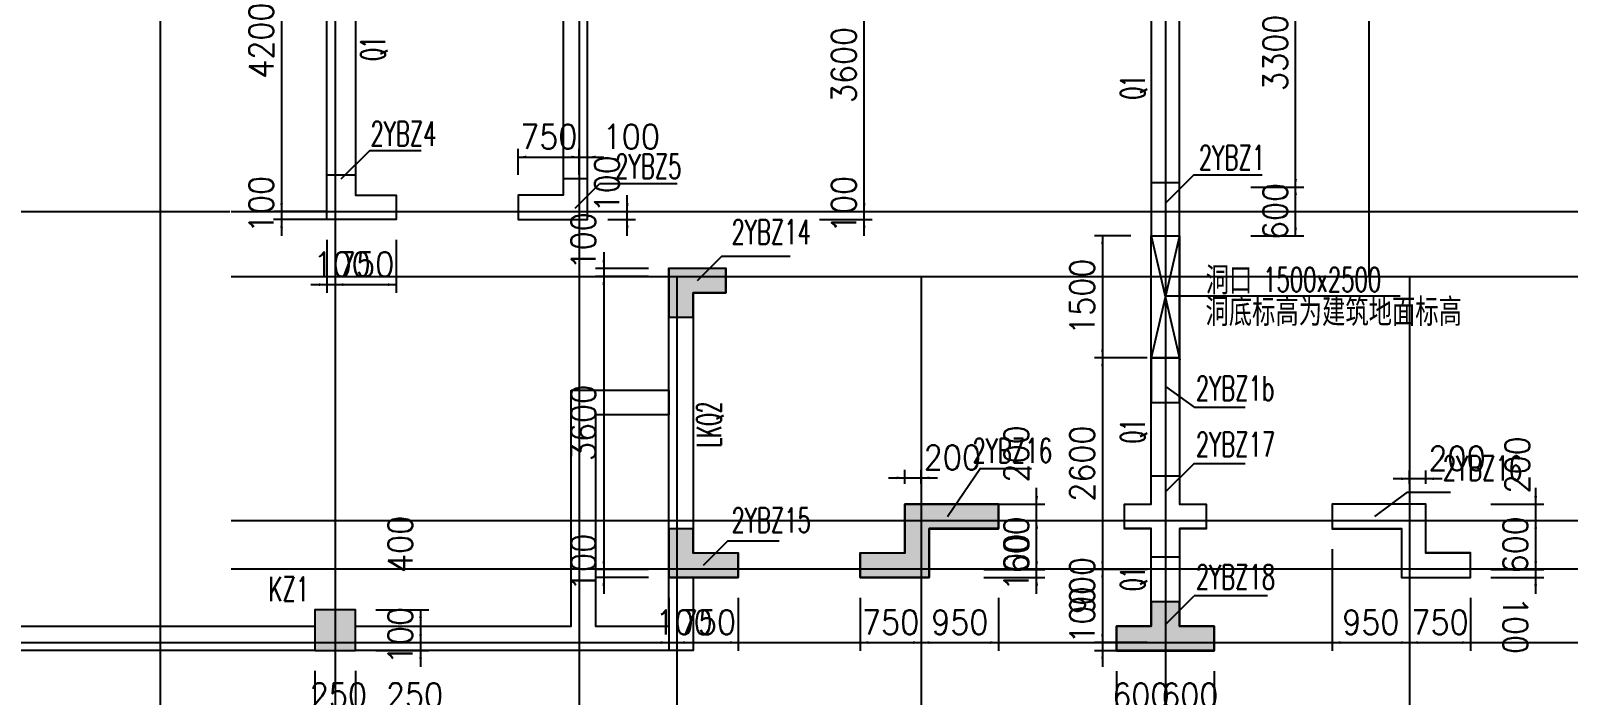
# Model space of a CAD drawing. Extents: x 387171 to 699106, y 11966 to 245688.
# Drawn here: x 537168 to 556058, y 217889 to 226058 of the extents above; entities that cross this region are included whole.
import ezdxf

# ---------------------------------------------------------------- set-up
doc = ezdxf.new("R2010")
doc.units = 0
doc.header["$LTSCALE"] = 100
doc.header["$MEASUREMENT"] = 0
for name, color, linetype in [('b边缘构件', 235, 'Continuous'), ('COLU', 7, 'Continuous'), ('DIM', 3, 'Continuous'), ('DOTE', 253, 'Continuous'), ('HATCH', 254, 'Continuous'), ('NUM', 7, 'Continuous'), ('Q-TEXT', 2, 'Continuous'), ('WALL', 3, 'Continuous'), ('wall-主楼', 2, 'Continuous'), ('wall-开洞', 5, 'Continuous'), ('Y阴影', 254, 'Continuous'), ('剪力墙开洞', 5, 'Continuous'), ('小尺寸', 4, 'Continuous'), ('边缘构件标注', 1, 'Continuous')]:
    doc.layers.add(name, color=color, linetype=linetype)
doc.styles.get("Standard").update_dxf_attribs({"font": 'standard'})
doc.dimstyles.get("Standard").update_dxf_attribs({"dimtxt": 300, "dimasz": 100, "dimexe": 100, "dimexo": 250, "dimgap": 100, "dimtad": 0, "dimtoh": 1, "dimdec": 0, "dimdsep": 46, "dimcen": 0.09, "dimclrt": 7, "dimadec": 0, "dimazin": 0, "dimtfac": 1, "dimtdec": 4, "dimtofl": 0, "dimtmove": 0, "dimatfit": 3, "dimfxl": 1, "dimtolj": 1, "dimtzin": 0, "dimarcsym": 0})

# ---------------------------------------------------------------- blocks, each defined once
blk = doc.blocks.new('*D1497')
at = {"layer": '小尺寸', "color": 0, "linetype": 'ByBlock', "lineweight": -2}
for p, q in [((550886, 222037), (550236, 222037)), ((550336, 222037), (550336, 219437)), ((550886, 219437), (550236, 219437))]:
    blk.add_line(p, q, dxfattribs=at)
for points in [[(550336, 222037), (550352, 221937), (550319, 221937)], [(550336, 219437), (550319, 219537), (550352, 219537)]]:
    blk.add_solid(points, dxfattribs=at)
at = {"layer": '小尺寸', "color": 7, "linetype": 'Continuous', "lineweight": -2, "insert": (550086, 220737), "char_height": 300, "width": 775, "attachment_point": 5, "rotation": 90}
blk.add_mtext('2600', dxfattribs=at)
blk = doc.blocks.new('*D2270')
at = {"layer": '小尺寸', "color": 0, "linetype": 'ByBlock', "lineweight": -2}
for p, q in [((550886, 219437), (550236, 219437)), ((550336, 219437), (550336, 218537)), ((550886, 218537), (550236, 218537))]:
    blk.add_line(p, q, dxfattribs=at)
for points in [[(550336, 219437), (550352, 219337), (550319, 219337)], [(550336, 218537), (550319, 218637), (550352, 218637)]]:
    blk.add_solid(points, dxfattribs=at)
at = {"layer": '小尺寸', "color": 7, "linetype": 'Continuous', "lineweight": -2, "insert": (550086, 219238), "char_height": 300, "width": 556.67, "attachment_point": 5, "rotation": 90}
blk.add_mtext('900', dxfattribs=at)
blk = doc.blocks.new('*D2024')
at = {"layer": '小尺寸', "color": 0, "linetype": 'ByBlock', "lineweight": -2}
for p, q in [((550508, 218187), (550508, 217537)), ((551108, 218187), (551108, 217537)), ((550508, 217637), (551108, 217637))]:
    blk.add_line(p, q, dxfattribs=at)
for points in [[(550508, 217637), (550608, 217654), (550608, 217620)], [(551108, 217637), (551008, 217620), (551008, 217654)]]:
    blk.add_solid(points, dxfattribs=at)
at = {"layer": '小尺寸', "color": 7, "linetype": 'Continuous', "lineweight": -2, "insert": (550808, 217887), "char_height": 300, "width": 556.67, "attachment_point": 5}
blk.add_mtext('600', dxfattribs=at)
blk = doc.blocks.new('*D2215')
at = {"layer": '小尺寸', "color": 0, "linetype": 'ByBlock', "lineweight": -2}
for p, q in [((551108, 218187), (551108, 217537)), ((551708, 218187), (551708, 217537)), ((551108, 217637), (551708, 217637))]:
    blk.add_line(p, q, dxfattribs=at)
for points in [[(551108, 217637), (551208, 217654), (551208, 217620)], [(551708, 217637), (551608, 217620), (551608, 217654)]]:
    blk.add_solid(points, dxfattribs=at)
at = {"layer": '小尺寸', "color": 7, "linetype": 'Continuous', "lineweight": -2, "insert": (551408, 217887), "char_height": 300, "width": 556.67, "attachment_point": 5}
blk.add_mtext('600', dxfattribs=at)
blk = doc.blocks.new('*D2896')
at = {"layer": '小尺寸', "color": 0, "linetype": 'ByBlock', "lineweight": -2}
for p, q in [((555658, 219137), (555658, 219637)), ((555108, 219437), (555758, 219437)), ((555108, 219337), (555758, 219337))]:
    blk.add_line(p, q, dxfattribs=at)
for points in [[(555658, 219437), (555641, 219537), (555675, 219537)], [(555658, 219337), (555675, 219237), (555641, 219237)]]:
    blk.add_solid(points, dxfattribs=at)
at = {"layer": '小尺寸', "color": 7, "linetype": 'Continuous', "lineweight": -2, "insert": (555408, 218747), "char_height": 300, "width": 476.67, "attachment_point": 5, "rotation": 270}
blk.add_mtext('100', dxfattribs=at)
blk = doc.blocks.new('*D3810')
at = {"layer": '小尺寸', "color": 0, "linetype": 'ByBlock', "lineweight": -2}
for p, q in [((555108, 220037), (555758, 220037)), ((555658, 219437), (555658, 220037)), ((555108, 219437), (555758, 219437))]:
    blk.add_line(p, q, dxfattribs=at)
for points in [[(555658, 220037), (555675, 219937), (555641, 219937)], [(555658, 219437), (555641, 219537), (555675, 219537)]]:
    blk.add_solid(points, dxfattribs=at)
at = {"layer": '小尺寸', "color": 7, "linetype": 'Continuous', "lineweight": -2, "insert": (555408, 219737), "char_height": 300, "width": 556.67, "attachment_point": 5, "rotation": 90}
blk.add_mtext('600', dxfattribs=at)
blk = doc.blocks.new('*D3414')
at = {"layer": '小尺寸', "color": 0, "linetype": 'ByBlock', "lineweight": -2}
for p, q in [((547358, 219087), (547358, 218437)), ((548108, 219087), (548108, 218437)), ((547358, 218537), (548108, 218537))]:
    blk.add_line(p, q, dxfattribs=at)
for points in [[(547358, 218537), (547458, 218554), (547458, 218520)], [(548108, 218537), (548008, 218520), (548008, 218554)]]:
    blk.add_solid(points, dxfattribs=at)
at = {"layer": '小尺寸', "color": 7, "linetype": 'Continuous', "lineweight": -2, "insert": (547733, 218787), "char_height": 300, "width": 566.67, "attachment_point": 5}
blk.add_mtext('750', dxfattribs=at)
blk = doc.blocks.new('*D3608')
at = {"layer": '小尺寸', "color": 0, "linetype": 'ByBlock', "lineweight": -2}
for p, q in [((548108, 219087), (548108, 218437)), ((549058, 219087), (549058, 218437)), ((548108, 218537), (549058, 218537))]:
    blk.add_line(p, q, dxfattribs=at)
for points in [[(548108, 218537), (548208, 218554), (548208, 218520)], [(549058, 218537), (548958, 218520), (548958, 218554)]]:
    blk.add_solid(points, dxfattribs=at)
at = {"layer": '小尺寸', "color": 7, "linetype": 'Continuous', "lineweight": -2, "insert": (548583, 218787), "char_height": 300, "width": 556.67, "attachment_point": 5}
blk.add_mtext('950', dxfattribs=at)
blk = doc.blocks.new('*D4487')
at = {"layer": '小尺寸', "color": 0, "linetype": 'ByBlock', "lineweight": -2}
for p, q in [((549527, 219137), (549527, 219637)), ((548877, 219437), (549627, 219437)), ((548877, 219337), (549627, 219337))]:
    blk.add_line(p, q, dxfattribs=at)
for points in [[(549527, 219437), (549510, 219537), (549544, 219537)], [(549527, 219337), (549544, 219237), (549510, 219237)]]:
    blk.add_solid(points, dxfattribs=at)
at = {"layer": '小尺寸', "color": 7, "linetype": 'Continuous', "lineweight": -2, "insert": (549277, 219523), "char_height": 300, "width": 476.67, "attachment_point": 5, "rotation": 90}
blk.add_mtext('100', dxfattribs=at)
blk = doc.blocks.new('*D4120')
at = {"layer": '小尺寸', "color": 0, "linetype": 'ByBlock', "lineweight": -2}
for p, q in [((548877, 220037), (549627, 220037)), ((549527, 219437), (549527, 220037)), ((548877, 219437), (549627, 219437))]:
    blk.add_line(p, q, dxfattribs=at)
for points in [[(549527, 220037), (549544, 219937), (549510, 219937)], [(549527, 219437), (549510, 219537), (549544, 219537)]]:
    blk.add_solid(points, dxfattribs=at)
at = {"layer": '小尺寸', "color": 7, "linetype": 'Continuous', "lineweight": -2, "insert": (549277, 219737), "char_height": 300, "width": 556.67, "attachment_point": 5, "rotation": 90}
blk.add_mtext('600', dxfattribs=at)
blk = doc.blocks.new('*D3230')
at = {"layer": '小尺寸', "color": 0, "linetype": 'ByBlock', "lineweight": -2}
for p, q in [((552158, 224137), (552808, 224137)), ((552708, 223537), (552708, 224137)), ((552158, 223537), (552808, 223537))]:
    blk.add_line(p, q, dxfattribs=at)
for points in [[(552708, 224137), (552725, 224037), (552691, 224037)], [(552708, 223537), (552691, 223637), (552725, 223637)]]:
    blk.add_solid(points, dxfattribs=at)
at = {"layer": '小尺寸', "color": 7, "linetype": 'Continuous', "lineweight": -2, "insert": (552458, 223837), "char_height": 300, "width": 556.67, "attachment_point": 5, "rotation": 90}
blk.add_mtext('600', dxfattribs=at)
blk = doc.blocks.new('*D3387')
at = {"layer": '小尺寸', "color": 0, "linetype": 'ByBlock', "lineweight": -2}
for p, q in [((552158, 227437), (552808, 227437)), ((552708, 224137), (552708, 227437)), ((552158, 224137), (552808, 224137))]:
    blk.add_line(p, q, dxfattribs=at)
for points in [[(552708, 227437), (552725, 227337), (552691, 227337)], [(552708, 224137), (552691, 224237), (552725, 224237)]]:
    blk.add_solid(points, dxfattribs=at)
at = {"layer": '小尺寸', "color": 7, "linetype": 'Continuous', "lineweight": -2, "insert": (552458, 225787), "char_height": 300, "width": 780, "attachment_point": 5, "rotation": 90}
blk.add_mtext('3300', dxfattribs=at)
blk = doc.blocks.new('*D3027')
at = {"layer": '小尺寸', "color": 0, "linetype": 'ByBlock', "lineweight": -2}
for p, q in [((547408, 223537), (547408, 224037)), ((546858, 223837), (547508, 223837)), ((546858, 223737), (547508, 223737))]:
    blk.add_line(p, q, dxfattribs=at)
for points in [[(547408, 223837), (547392, 223937), (547425, 223937)], [(547408, 223737), (547425, 223637), (547392, 223637)]]:
    blk.add_solid(points, dxfattribs=at)
at = {"layer": '小尺寸', "color": 7, "linetype": 'Continuous', "lineweight": -2, "insert": (547158, 223923), "char_height": 300, "width": 476.67, "attachment_point": 5, "rotation": 90}
blk.add_mtext('100', dxfattribs=at)
blk = doc.blocks.new('*D3923')
at = {"layer": '小尺寸', "color": 0, "linetype": 'ByBlock', "lineweight": -2}
for p, q in [((546858, 227437), (547508, 227437)), ((547408, 223837), (547408, 227437)), ((546858, 223837), (547508, 223837))]:
    blk.add_line(p, q, dxfattribs=at)
for points in [[(547408, 227437), (547425, 227337), (547392, 227337)], [(547408, 223837), (547392, 223937), (547425, 223937)]]:
    blk.add_solid(points, dxfattribs=at)
at = {"layer": '小尺寸', "color": 7, "linetype": 'Continuous', "lineweight": -2, "insert": (547158, 225637), "char_height": 300, "width": 775, "attachment_point": 5, "rotation": 90}
blk.add_mtext('3600', dxfattribs=at)
blk = doc.blocks.new('*D1221')
at = {"layer": '小尺寸', "color": 0, "linetype": 'ByBlock', "lineweight": -2}
for p, q in [((540800, 228037), (540150, 228037)), ((540250, 228037), (540250, 223837)), ((540800, 223837), (540150, 223837))]:
    blk.add_line(p, q, dxfattribs=at)
for points in [[(540250, 228037), (540267, 227937), (540233, 227937)], [(540250, 223837), (540233, 223937), (540267, 223937)]]:
    blk.add_solid(points, dxfattribs=at)
at = {"layer": '小尺寸', "color": 7, "linetype": 'Continuous', "lineweight": -2, "insert": (540000, 225937), "char_height": 300, "width": 790, "attachment_point": 5, "rotation": 90}
blk.add_mtext('4200', dxfattribs=at)
blk = doc.blocks.new('*D1395')
at = {"layer": '小尺寸', "color": 0, "linetype": 'ByBlock', "lineweight": -2}
for p, q in [((540250, 224037), (540250, 223537)), ((540800, 223837), (540150, 223837)), ((540800, 223737), (540150, 223737))]:
    blk.add_line(p, q, dxfattribs=at)
for points in [[(540250, 223837), (540233, 223937), (540267, 223937)], [(540250, 223737), (540267, 223637), (540233, 223637)]]:
    blk.add_solid(points, dxfattribs=at)
at = {"layer": '小尺寸', "color": 7, "linetype": 'Continuous', "lineweight": -2, "insert": (540000, 223923), "char_height": 300, "width": 476.67, "attachment_point": 5, "rotation": 90}
blk.add_mtext('100', dxfattribs=at)
blk = doc.blocks.new('*D2156')
at = {"layer": '小尺寸', "color": 0, "linetype": 'ByBlock', "lineweight": -2}
for p, q in [((540808, 223487), (540808, 222837)), ((540908, 223487), (540908, 222837)), ((540608, 222937), (541108, 222937))]:
    blk.add_line(p, q, dxfattribs=at)
for points in [[(540808, 222937), (540708, 222920), (540708, 222954)], [(540908, 222937), (541008, 222954), (541008, 222920)]]:
    blk.add_solid(points, dxfattribs=at)
at = {"layer": '小尺寸', "color": 7, "linetype": 'Continuous', "lineweight": -2, "insert": (540994, 223187), "char_height": 300, "width": 476.67, "attachment_point": 5}
blk.add_mtext('100', dxfattribs=at)
blk = doc.blocks.new('*D3002')
at = {"layer": '小尺寸', "color": 0, "linetype": 'ByBlock', "lineweight": -2}
for p, q in [((540908, 223487), (540908, 222837)), ((541658, 223487), (541658, 222837)), ((540908, 222937), (541658, 222937))]:
    blk.add_line(p, q, dxfattribs=at)
for points in [[(540908, 222937), (541008, 222954), (541008, 222920)], [(541658, 222937), (541558, 222920), (541558, 222954)]]:
    blk.add_solid(points, dxfattribs=at)
at = {"layer": '小尺寸', "color": 7, "linetype": 'Continuous', "lineweight": -2, "insert": (541283, 223187), "char_height": 300, "width": 566.67, "attachment_point": 5}
blk.add_mtext('750', dxfattribs=at)
blk = doc.blocks.new('*D2595')
at = {"layer": '小尺寸', "color": 0, "linetype": 'ByBlock', "lineweight": -2}
for p, q in [((544208, 223337), (544208, 222837)), ((544758, 223137), (544108, 223137)), ((544758, 223037), (544108, 223037))]:
    blk.add_line(p, q, dxfattribs=at)
for points in [[(544208, 223137), (544192, 223237), (544225, 223237)], [(544208, 223037), (544225, 222937), (544192, 222937)]]:
    blk.add_solid(points, dxfattribs=at)
at = {"layer": '小尺寸', "color": 7, "linetype": 'Continuous', "lineweight": -2, "insert": (543958, 223475), "char_height": 300, "width": 476.67, "attachment_point": 5, "rotation": 90}
blk.add_mtext('100', dxfattribs=at)
blk = doc.blocks.new('*D3494')
at = {"layer": '小尺寸', "color": 0, "linetype": 'ByBlock', "lineweight": -2}
for p, q in [((544208, 219637), (544208, 219137)), ((544758, 219437), (544108, 219437)), ((544758, 219337), (544108, 219337))]:
    blk.add_line(p, q, dxfattribs=at)
for points in [[(544208, 219437), (544192, 219537), (544225, 219537)], [(544208, 219337), (544225, 219237), (544192, 219237)]]:
    blk.add_solid(points, dxfattribs=at)
at = {"layer": '小尺寸', "color": 7, "linetype": 'Continuous', "lineweight": -2, "insert": (543958, 219523), "char_height": 300, "width": 476.67, "attachment_point": 5, "rotation": 90}
blk.add_mtext('100', dxfattribs=at)
blk = doc.blocks.new('*D3693')
at = {"layer": '小尺寸', "color": 0, "linetype": 'ByBlock', "lineweight": -2}
for p, q in [((545008, 219087), (545008, 218437)), ((545108, 219087), (545108, 218437)), ((544808, 218537), (545308, 218537))]:
    blk.add_line(p, q, dxfattribs=at)
for points in [[(545008, 218537), (544908, 218520), (544908, 218554)], [(545108, 218537), (545208, 218554), (545208, 218520)]]:
    blk.add_solid(points, dxfattribs=at)
at = {"layer": '小尺寸', "color": 7, "linetype": 'Continuous', "lineweight": -2, "insert": (545195, 218787), "char_height": 300, "width": 476.67, "attachment_point": 5}
blk.add_mtext('100', dxfattribs=at)
blk = doc.blocks.new('*D3307')
at = {"layer": '小尺寸', "color": 0, "linetype": 'ByBlock', "lineweight": -2}
for p, q in [((545108, 219087), (545108, 218437)), ((545858, 219087), (545858, 218437)), ((545108, 218537), (545858, 218537))]:
    blk.add_line(p, q, dxfattribs=at)
for points in [[(545108, 218537), (545208, 218554), (545208, 218520)], [(545858, 218537), (545758, 218520), (545758, 218554)]]:
    blk.add_solid(points, dxfattribs=at)
at = {"layer": '小尺寸', "color": 7, "linetype": 'Continuous', "lineweight": -2, "insert": (545483, 218787), "char_height": 300, "width": 566.67, "attachment_point": 5}
blk.add_mtext('750', dxfattribs=at)
blk = doc.blocks.new('*D840')
at = {"layer": '小尺寸', "color": 0, "linetype": 'ByBlock', "lineweight": -2}
for p, q in [((549527, 219837), (549527, 220437)), ((548877, 220237), (549627, 220237)), ((548877, 220037), (549627, 220037))]:
    blk.add_line(p, q, dxfattribs=at)
for points in [[(549527, 220237), (549510, 220337), (549544, 220337)], [(549527, 220037), (549544, 219937), (549510, 219937)]]:
    blk.add_solid(points, dxfattribs=at)
at = {"layer": '小尺寸', "color": 7, "linetype": 'Continuous', "lineweight": -2, "insert": (549277, 220855), "char_height": 300, "width": 566.67, "attachment_point": 5, "rotation": 90}
blk.add_mtext('200', dxfattribs=at)
blk = doc.blocks.new('*D3429')
at = {"layer": '小尺寸', "color": 0, "linetype": 'ByBlock', "lineweight": -2}
for p, q in [((547908, 220487), (547908, 220662)), ((548108, 220487), (548108, 220662)), ((547708, 220562), (548308, 220562))]:
    blk.add_line(p, q, dxfattribs=at)
for points in [[(547908, 220562), (547808, 220545), (547808, 220578)], [(548108, 220562), (548208, 220578), (548208, 220545)]]:
    blk.add_solid(points, dxfattribs=at)
at = {"layer": '小尺寸', "color": 7, "linetype": 'Continuous', "lineweight": -2, "insert": (548491, 220812), "char_height": 300, "width": 566.67, "attachment_point": 5, "rotation": 360}
blk.add_mtext('200', dxfattribs=at)
blk = doc.blocks.new('*D3059')
at = {"layer": '小尺寸', "color": 0, "linetype": 'ByBlock', "lineweight": -2}
for p, q in [((554108, 220487), (554108, 220651)), ((554308, 220487), (554308, 220651)), ((554508, 220551), (553908, 220551))]:
    blk.add_line(p, q, dxfattribs=at)
for points in [[(554108, 220551), (554008, 220534), (554008, 220567)], [(554308, 220551), (554408, 220567), (554408, 220534)]]:
    blk.add_solid(points, dxfattribs=at)
at = {"layer": '小尺寸', "color": 7, "linetype": 'Continuous', "lineweight": -2, "insert": (554691, 220801), "char_height": 300, "width": 566.67, "attachment_point": 5, "rotation": 360}
blk.add_mtext('200', dxfattribs=at)
blk = doc.blocks.new('*D1234')
at = {"layer": '小尺寸', "color": 0, "linetype": 'ByBlock', "lineweight": -2}
for p, q in [((544758, 223037), (544108, 223037)), ((544208, 223037), (544208, 219437)), ((544758, 219437), (544108, 219437))]:
    blk.add_line(p, q, dxfattribs=at)
for points in [[(544208, 223037), (544225, 222937), (544192, 222937)], [(544208, 219437), (544192, 219537), (544225, 219537)]]:
    blk.add_solid(points, dxfattribs=at)
at = {"layer": '小尺寸', "color": 7, "linetype": 'Continuous', "lineweight": -2, "insert": (543958, 221237), "char_height": 300, "width": 775, "attachment_point": 5, "rotation": 90}
blk.add_mtext('3600', dxfattribs=at)
blk = doc.blocks.new('*D4113')
at = {"layer": '小尺寸', "color": 0, "linetype": 'ByBlock', "lineweight": -2}
for p, q in [((543158, 224288), (543158, 224606)), ((543908, 224288), (543908, 224606)), ((543158, 224506), (543908, 224506))]:
    blk.add_line(p, q, dxfattribs=at)
for points in [[(543158, 224506), (543258, 224523), (543258, 224490)], [(543908, 224506), (543808, 224490), (543808, 224523)]]:
    blk.add_solid(points, dxfattribs=at)
at = {"layer": '小尺寸', "color": 7, "linetype": 'Continuous', "lineweight": -2, "insert": (543533, 224756), "char_height": 300, "width": 566.67, "attachment_point": 5, "rotation": 360}
blk.add_mtext('750', dxfattribs=at)
blk = doc.blocks.new('*D3866')
at = {"layer": '小尺寸', "color": 0, "linetype": 'ByBlock', "lineweight": -2}
for p, q in [((543908, 224288), (543908, 224606)), ((544008, 224288), (544008, 224606)), ((543708, 224506), (544208, 224506))]:
    blk.add_line(p, q, dxfattribs=at)
for points in [[(543908, 224506), (543808, 224490), (543808, 224523)], [(544008, 224506), (544108, 224523), (544108, 224490)]]:
    blk.add_solid(points, dxfattribs=at)
at = {"layer": '小尺寸', "color": 7, "linetype": 'Continuous', "lineweight": -2, "insert": (544547, 224756), "char_height": 300, "width": 476.67, "attachment_point": 5, "rotation": 360}
blk.add_mtext('100', dxfattribs=at)
blk = doc.blocks.new('*D32')
at = {"layer": '小尺寸', "color": 0, "linetype": 'ByBlock', "lineweight": -2}
for p, q in [((544497, 223537), (544497, 224037)), ((544258, 223837), (544597, 223837)), ((544258, 223737), (544597, 223737))]:
    blk.add_line(p, q, dxfattribs=at)
for points in [[(544497, 223837), (544481, 223937), (544514, 223937)], [(544497, 223737), (544514, 223637), (544481, 223637)]]:
    blk.add_solid(points, dxfattribs=at)
at = {"layer": '小尺寸', "color": 7, "linetype": 'Continuous', "lineweight": -2, "insert": (544247, 224175), "char_height": 300, "width": 476.67, "attachment_point": 5, "rotation": 90}
blk.add_mtext('100', dxfattribs=at)
blk = doc.blocks.new('*D1688')
at = {"layer": '小尺寸', "color": 0, "linetype": 'ByBlock', "lineweight": -2}
for p, q in [((550336, 218737), (550336, 218237)), ((550886, 218537), (550236, 218537)), ((550886, 218437), (550236, 218437))]:
    blk.add_line(p, q, dxfattribs=at)
for points in [[(550336, 218537), (550319, 218637), (550352, 218637)], [(550336, 218437), (550352, 218337), (550319, 218337)]]:
    blk.add_solid(points, dxfattribs=at)
at = {"layer": '小尺寸', "color": 7, "linetype": 'Continuous', "lineweight": -2, "insert": (550086, 218875), "char_height": 300, "width": 476.67, "attachment_point": 5, "rotation": 90}
blk.add_mtext('100', dxfattribs=at)
blk = doc.blocks.new('*D4348')
at = {"layer": '小尺寸', "color": 0, "linetype": 'ByBlock', "lineweight": -2}
for p, q in [((555658, 219837), (555658, 220437)), ((555108, 220237), (555758, 220237)), ((555108, 220037), (555758, 220037))]:
    blk.add_line(p, q, dxfattribs=at)
for points in [[(555658, 220237), (555641, 220337), (555675, 220337)], [(555658, 220037), (555675, 219937), (555641, 219937)]]:
    blk.add_solid(points, dxfattribs=at)
at = {"layer": '小尺寸', "color": 7, "linetype": 'Continuous', "lineweight": -2, "insert": (555433, 220720), "char_height": 300, "width": 566.67, "attachment_point": 5, "rotation": 90}
blk.add_mtext('200', dxfattribs=at)
blk = doc.blocks.new('*D2864')
at = {"layer": '小尺寸', "color": 0, "linetype": 'ByBlock', "lineweight": -2}
for p, q in [((553158, 219687), (553158, 218437)), ((554108, 219687), (554108, 218437)), ((553158, 218537), (554108, 218537))]:
    blk.add_line(p, q, dxfattribs=at)
for points in [[(553158, 218537), (553258, 218553), (553258, 218520)], [(554108, 218537), (554008, 218520), (554008, 218553)]]:
    blk.add_solid(points, dxfattribs=at)
at = {"layer": '小尺寸', "color": 7, "linetype": 'Continuous', "lineweight": -2, "insert": (553633, 218787), "char_height": 300, "width": 556.67, "attachment_point": 5, "rotation": 360}
blk.add_mtext('950', dxfattribs=at)
blk = doc.blocks.new('*D2470')
at = {"layer": '小尺寸', "color": 0, "linetype": 'ByBlock', "lineweight": -2}
for p, q in [((554108, 219687), (554108, 218437)), ((554858, 219087), (554858, 218437)), ((554108, 218537), (554858, 218537))]:
    blk.add_line(p, q, dxfattribs=at)
for points in [[(554108, 218537), (554208, 218553), (554208, 218520)], [(554858, 218537), (554758, 218520), (554758, 218553)]]:
    blk.add_solid(points, dxfattribs=at)
at = {"layer": '小尺寸', "color": 7, "linetype": 'Continuous', "lineweight": -2, "insert": (554483, 218787), "char_height": 300, "width": 566.67, "attachment_point": 5, "rotation": 360}
blk.add_mtext('750', dxfattribs=at)
blk = doc.blocks.new('*D787')
at = {"layer": 'DIM', "color": 0, "linetype": 'ByBlock', "lineweight": -2}
for p, q in [((541408, 218938), (542058, 218938)), ((541958, 218938), (541958, 218538)), ((541408, 218538), (542058, 218538))]:
    blk.add_line(p, q, dxfattribs=at)
for points in [[(541958, 218938), (541975, 218838), (541941, 218838)], [(541958, 218538), (541941, 218638), (541975, 218638)]]:
    blk.add_solid(points, dxfattribs=at)
at = {"layer": 'DIM', "color": 7, "linetype": 'Continuous', "lineweight": -2, "insert": (541708, 219744), "char_height": 300, "width": 576.67, "attachment_point": 5, "rotation": 90}
blk.add_mtext('400', dxfattribs=at)
blk = doc.blocks.new('*D986')
at = {"layer": 'DIM', "color": 0, "linetype": 'ByBlock', "lineweight": -2}
for p, q in [((541958, 218738), (541958, 218238)), ((541408, 218538), (542058, 218538)), ((541408, 218438), (542058, 218438))]:
    blk.add_line(p, q, dxfattribs=at)
for points in [[(541958, 218538), (541941, 218638), (541975, 218638)], [(541958, 218438), (541975, 218338), (541941, 218338)]]:
    blk.add_solid(points, dxfattribs=at)
at = {"layer": 'DIM', "color": 7, "linetype": 'Continuous', "lineweight": -2, "insert": (541708, 218624), "char_height": 300, "width": 476.67, "attachment_point": 5, "rotation": 90}
blk.add_mtext('100', dxfattribs=at)
blk = doc.blocks.new('*D1907')
at = {"layer": 'DIM', "color": 0, "linetype": 'ByBlock', "lineweight": -2}
for p, q in [((540658, 218188), (540658, 217538)), ((540908, 218188), (540908, 217538)), ((540458, 217638), (541108, 217638))]:
    blk.add_line(p, q, dxfattribs=at)
for points in [[(540658, 217638), (540558, 217621), (540558, 217655)], [(540908, 217638), (541008, 217655), (541008, 217621)]]:
    blk.add_solid(points, dxfattribs=at)
at = {"layer": 'DIM', "color": 7, "linetype": 'Continuous', "lineweight": -2, "insert": (540948, 217888), "char_height": 300, "width": 566.67, "attachment_point": 5}
blk.add_mtext('250', dxfattribs=at)
blk = doc.blocks.new('*D1522')
at = {"layer": 'DIM', "color": 0, "linetype": 'ByBlock', "lineweight": -2}
for p, q in [((540908, 218188), (540908, 217538)), ((541158, 218188), (541158, 217538)), ((540908, 217638), (541158, 217638))]:
    blk.add_line(p, q, dxfattribs=at)
for points in [[(540908, 217638), (541008, 217655), (541008, 217621)], [(541158, 217638), (541058, 217621), (541058, 217655)]]:
    blk.add_solid(points, dxfattribs=at)
at = {"layer": 'DIM', "color": 7, "linetype": 'Continuous', "lineweight": -2, "insert": (541884, 217888), "char_height": 300, "width": 566.67, "attachment_point": 5}
blk.add_mtext('250', dxfattribs=at)
blk = doc.blocks.new('*D992')
at = {"layer": '小尺寸', "color": 0, "linetype": 'ByBlock', "lineweight": -2}
for p, q in [((550683, 223538), (550236, 223538)), ((550336, 223538), (550336, 222038)), ((550683, 222038), (550236, 222038))]:
    blk.add_line(p, q, dxfattribs=at)
for points in [[(550336, 223538), (550352, 223438), (550319, 223438)], [(550336, 222038), (550319, 222138), (550352, 222138)]]:
    blk.add_solid(points, dxfattribs=at)
at = {"layer": '小尺寸', "color": 7, "linetype": 'Continuous', "lineweight": -2, "insert": (550086, 222788), "char_height": 300, "width": 690, "attachment_point": 5, "rotation": 90}
blk.add_mtext('1500', dxfattribs=at)

msp = doc.modelspace()

# ---------------------------------------------------------------- hatches: boundary and pattern name
at = {"layer": 'HATCH'}
msp.add_hatch(color=256, dxfattribs=at).paths.add_polyline_path([(540658.1, 218437.9), (541158.1, 218437.9), (541158.1, 218937.9), (540658.1, 218937.9)], flags=0)
at = {"layer": 'Y阴影'}
h = msp.add_hatch(dxfattribs=at)
h.set_pattern_fill('ANSI31', color=256, scale=25, style=0)
h.set_pattern_definition([])
h.paths.add_polyline_path([(540808.1, 223736.9), (540808.1, 224286.9), (541158.1, 224286.9), (541158.1, 224037.9), (541658.1, 224037.9), (541658.1, 223736.9)], flags=0)
h = msp.add_hatch(dxfattribs=at)
h.set_pattern_fill('ANSI31', color=256, scale=25, style=0)
h.set_pattern_definition([])
h.paths.add_polyline_path([(543708.1, 224236.9), (543708.1, 224037.9), (543158.1, 224037.9), (543158.1, 223736.9), (544008.1, 223736.9), (544008.1, 224236.9)], flags=0)
h = msp.add_hatch(dxfattribs=at)
h.set_pattern_fill('ANSI31', color=256, scale=25, style=0)
h.set_pattern_definition([])
h.paths.add_polyline_path([(550933.1, 224187.2), (550933.1, 223536.9), (551283.1, 223536.9), (551283.1, 224187.2)], flags=0)
for points in [[(545008.3, 223136.9), (545008.3, 222536.9), (545308.3, 222536.9), (545308.3, 222836.9), (545708.3, 222836.9), (545708.3, 223136.9)], [(547358.3, 219636.9), (547358.3, 219336.9), (548208.3, 219336.9), (548208.3, 219936.9), (549058.3, 219936.9), (549058.3, 220236.9), (547908.3, 220236.9), (547908.3, 219636.9)], [(545008.3, 219936.9), (545008.3, 219336.9), (545858.3, 219336.9), (545858.3, 219636.9), (545308.3, 219636.9), (545308.3, 219936.9)], [(551282.9, 218737.9), (551283.1, 219036.9), (550933.1, 219036.9), (550932.9, 218737.9), (550507.9, 218737.9), (550508.1, 218436.9), (551708.1, 218436.9), (551707.9, 218737.9)]]:
    msp.add_hatch(color=256, dxfattribs=at).paths.add_polyline_path(points, flags=0)
h = msp.add_hatch(dxfattribs=at)
h.set_pattern_fill('ANSI31', color=256, scale=25, style=0)
h.set_pattern_definition([])
h.paths.add_polyline_path([(550933.1, 222036.9), (550933.1, 221486.6), (551283.1, 221486.6), (551283.1, 222036.9)], flags=0)
h = msp.add_hatch(dxfattribs=at)
h.set_pattern_fill('ANSI31', color=256, scale=25, style=0)
h.set_pattern_definition([])
h.paths.add_polyline_path([(550933.1, 219586.9), (550933.1, 219936.9), (550608.1, 219936.9), (550608.1, 220236.9), (550933.1, 220236.9), (550933.1, 220586.9), (551283.1, 220586.9), (551283.1, 220236.9), (551608.1, 220236.9), (551608.1, 219936.9), (551283.1, 219936.9), (551283.1, 219586.9)], flags=0)
h = msp.add_hatch(dxfattribs=at)
h.set_pattern_fill('ANSI31', color=256, scale=25, style=0)
h.set_pattern_definition([])
h.paths.add_polyline_path([(553158.1, 220236.9), (553158.1, 219936.9), (554008.1, 219936.9), (554008.1, 219336.9), (554858.1, 219336.9), (554858.1, 219636.9), (554308.1, 219636.9), (554308.1, 220236.9)], flags=0)

# ---------------------------------------------------------------- linework, layer by layer
at = {"layer": 'b边缘构件'}
for points in [[(540808.1, 223736.9), (540808.1, 224286.9), (541158.1, 224286.9), (541158.1, 224037.9), (541658.1, 224037.9), (541658.1, 223736.9), (540808.1, 223736.9)], [(550933.1, 224187.2), (550933.1, 223536.9), (551283.1, 223536.9), (551283.1, 224187.2), (550933.1, 224187.2)], [(545008.3, 223136.9), (545008.3, 222536.9), (545308.3, 222536.9), (545308.3, 222836.9), (545708.3, 222836.9), (545708.3, 223136.9), (545008.3, 223136.9)], [(550933.1, 222036.9), (550933.1, 221486.6), (551283.1, 221486.6), (551283.1, 222036.9), (550933.1, 222036.9)], [(550933.1, 219586.9), (550933.1, 219936.9), (550608.1, 219936.9), (550608.1, 220236.9), (550933.1, 220236.9), (550933.1, 220586.9), (551283.1, 220586.9), (551283.1, 220236.9), (551608.1, 220236.9), (551608.1, 219936.9), (551283.1, 219936.9), (551283.1, 219586.9), (550933.1, 219586.9)], [(547358.3, 219636.9), (547358.3, 219336.9), (548208.3, 219336.9), (548208.3, 219936.9), (549058.3, 219936.9), (549058.3, 220236.9), (547908.3, 220236.9), (547908.3, 219636.9), (547358.3, 219636.9)], [(553158.1, 220236.9), (553158.1, 219936.9), (554008.1, 219936.9), (554008.1, 219336.9), (554858.1, 219336.9), (554858.1, 219636.9), (554308.1, 219636.9), (554308.1, 220236.9), (553158.1, 220236.9)], [(545008.3, 219936.9), (545008.3, 219336.9), (545858.3, 219336.9), (545858.3, 219636.9), (545308.3, 219636.9), (545308.3, 219936.9), (545008.3, 219936.9)], [(551282.9, 218737.9), (551283.1, 219036.9), (550933.1, 219036.9), (550932.9, 218737.9), (550507.9, 218737.9), (550508.1, 218436.9), (551708.1, 218436.9), (551707.9, 218737.9), (551282.9, 218737.9)]]:
    msp.add_lwpolyline(points, dxfattribs=at)
msp.add_lwpolyline([(543708.1, 224236.9), (543708.1, 224037.9), (543158.1, 224037.9), (543158.1, 223736.9), (544008.1, 223736.9), (544008.1, 224236.9)], close=True, dxfattribs=at)
at = {"layer": 'COLU'}
msp.add_lwpolyline([(540658.1, 218437.9), (541158.1, 218437.9), (541158.1, 218937.9), (540658.1, 218937.9)], close=True, dxfattribs=at)
at = {"layer": 'DOTE'}
for p, q in [((538758.1, 238913.1), (538758.1, 94087.9)), ((540908.1, 234260.7), (540908.1, 210429.3)), ((553608.1, 234260.7), (553608.1, 223037.9)), ((543908.1, 227437.9), (543908.1, 210429.3)), ((551108.1, 227437.9), (551108.1, 210429.3)), ((535708.1, 223837.9), (539616.4, 223837.9)), ((539629.1, 223837.9), (599108.1, 223837.9)), ((539629.1, 223037.9), (585908.1, 223037.9)), ((545108.1, 223037.9), (545108.1, 210429.3)), ((548108.1, 223037.9), (548108.1, 210429.3)), ((554108.1, 223037.9), (554108.1, 210429.3)), ((539629.1, 220037.9), (582908.1, 220037.9)), ((587069.7, 219437.9), (539629.1, 219437.9)), ((530358.1, 218537.9), (599408.1, 218537.9))]:
    msp.add_line(p, q, dxfattribs=at)
at = {"layer": 'WALL'}
msp.add_lwpolyline([(543808.1, 221637.9), (545008.1, 221637.9), (545008.1, 221337.9), (544118.1, 221337.9, 0.4142136), (544108.1, 221327.9), (544108.1, 218737.9), (545008.1, 218737.9), (545008.1, 219337.9), (545308.1, 219337.9), (545308.1, 218437.9), (541158.1, 218437.9), (541158.1, 218737.9), (543808.1, 218737.9), (543808.1, 221637.9)], format="xyb", dxfattribs=at)
msp.add_lwpolyline([(535958.1, 218737.9), (540658.1, 218737.9), (540658.1, 218437.9), (535958.1, 218437.9)], close=True, dxfattribs=at)
at = {"layer": 'wall-主楼'}
for points in [[(541158.1, 224037.9), (541658.1, 224037.9), (541658.1, 223737.9), (540808.1, 223737.9), (540808.1, 228037.9), (541158.1, 228037.9)], [(544008.1, 223737.9), (544008.1, 227237.9), (546608.1, 227237.9), (546608.1, 227537.9), (543708.1, 227537.9), (543708.1, 224037.9), (543158.1, 224037.9), (543158.1, 223737.9)], [(551908.1, 226937.9), (551908.1, 227537.9), (550308.1, 227537.9), (550308.1, 227237.9), (550933.1, 227237.9), (550933.1, 223537.9), (551283.1, 223537.9), (551283.1, 226937.9)], [(545308.1, 222837.9), (545308.1, 219637.9), (545858.1, 219637.9), (545858.1, 219337.9), (545008.1, 219337.9), (545008.1, 223137.9), (545708.1, 223137.9), (545708.1, 222837.9)], [(551283.1, 219937.9), (551283.1, 218737.9), (551707.8, 218737.9), (551707.8, 218437.9), (550507.8, 218437.9), (550507.8, 218737.9), (550933.1, 218737.9), (550933.1, 219937.9), (550608.1, 219937.9), (550608.1, 220237.9), (550933.1, 220237.9), (550933.1, 222037.9), (551283.1, 222037.9), (551283.1, 220237.9), (551608.1, 220237.9), (551608.1, 219937.9)], [(549058.1, 219937.9), (548208.1, 219937.9), (548208.1, 219337.9), (547358.1, 219337.9), (547358.1, 219637.9), (547908.1, 219637.9), (547908.1, 220237.9), (549058.1, 220237.9)], [(553158.1, 219937.9), (554008.1, 219937.9), (554008.1, 219337.9), (554858.1, 219337.9), (554858.1, 219637.9), (554308.1, 219637.9), (554308.1, 220237.9), (553158.1, 220237.9)]]:
    msp.add_lwpolyline(points, close=True, dxfattribs=at)
at = {"layer": 'wall-开洞'}
for p, q in [((550933.1, 222036.9), (550933.1, 223536.9)), ((551283.1, 223536.9), (550933.1, 222037.9)), ((550933.1, 223536.9), (551285.1, 222014.2)), ((551283.1, 222036.9), (551283.1, 223536.9))]:
    msp.add_line(p, q, dxfattribs=at)
msp.add_lwpolyline([(550933.1, 223537.9), (551283.1, 223537.9), (551283.1, 222037.9), (550933.1, 222037.9)], close=True, dxfattribs=at)
at = {"layer": '剪力墙开洞'}
msp.add_line((553994.1, 222793.7), (551109.5, 222793.7), dxfattribs=at)
at = {"layer": '边缘构件标注', "color": 200}
for p, q in [((543858.1, 223877.4), (544158.1, 224177.4)), ((545109.3, 224177.4), (544158.1, 224177.4)), ((551110.1, 218759.5), (551460.1, 219109.5)), ((552362.4, 219109.5), (551460.1, 219109.5))]:
    msp.add_line(p, q, dxfattribs=at)
for points in [[(540983.1, 224236.9), (541333.1, 224586.9), (541963.1, 224586.9)], [(551108.1, 223936.9), (551458.1, 224286.9), (552298.1, 224286.9)], [(545358.3, 222986.9), (545658.3, 223286.9), (546498.3, 223286.9)], [(551108.1, 221685.2), (551460.1, 221429), (552090.1, 221429)], [(548433.3, 220086.9), (548833.3, 220677.7), (549463.3, 220677.7)], [(551110.1, 220389.2), (551460.1, 220739.2), (552090.1, 220739.2)], [(553683.1, 220086.9), (554083.1, 220386.9), (554613.1, 220386.9)], [(545433.3, 219486.9), (545733.3, 219786.9), (546363.3, 219786.9)]]:
    msp.add_lwpolyline(points, dxfattribs=at)

# ---------------------------------------------------------------- texts
at = {"layer": 'NUM', "color": 200, "width": 0.7}
msp.add_text('KZ1', height=300, dxfattribs=at).set_placement((540090.2, 219044))
at = {"layer": 'Q-TEXT', "color": 3, "width": 0.6}
for s, p in [('Q1', (541522.4, 225688.4)), ('Q1', (550857.4, 225212.7)), ('LKQ2', (545651.8, 220935.4)), ('Q1', (550857.4, 220985.9)), ('Q1', (550857.4, 219171))]:
    msp.add_text(s, height=300, rotation=90, dxfattribs=at).set_placement(p)
at = {"layer": '剪力墙开洞', "width": 0.7}
for s, p in [('洞口 1500x2500', (551604.2, 222849.3)), ('洞底标高为建筑地面标高', (551601.1, 222460.7))]:
    msp.add_text(s, height=300, dxfattribs=at).set_placement(p)
at = {"layer": '边缘构件标注', "color": 200, "width": 0.7}
for s, p in [('2YBZ4', (541341.5, 224643.3)), ('2YBZ1', (551521.2, 224349.3)), ('2YBZ5', (544350.3, 224241)), ('2YBZ14', (545778, 223434.4)), ('2YBZ1b', (551482.6, 221512.5)), ('2YBZ16', (548739.9, 220746.8)), ('2YBZ17', (551482.6, 220822.6)), ('2YBZ16', (554516.4, 220531.2)), ('2YBZ15', (545778, 219891.4)), ('2YBZ18', (551482.6, 219192.9))]:
    msp.add_text(s, height=300, rotation=360, dxfattribs=at).set_placement(p)

# ---------------------------------------------------------------- dimensions: what is measured, and where the dimension line sits
at = {"layer": 'DIM', "color": 200}
for p1, p2, distance, picture, middle in [((541158.1, 218937.9), (541158.1, 218537.9), 800, '*D787', (541708.1, 219156)), ((541158.1, 218537.9), (541158.1, 218437.9), 800, '*D986', (541708.1, 218236)), ((540658.1, 218437.9), (540908.1, 218437.9), -800, '*D1907', (540440, 217887.9)), ((540908.1, 218437.9), (541158.1, 218437.9), -800, '*D1522', (541376.1, 217887.9))]:
    dim = msp.add_aligned_dim(p1=p1, p2=p2, distance=distance, dimstyle='Standard', dxfattribs=at)
    dim.commit()
    dim.dimension.update_dxf_attribs({"geometry": picture, "text_midpoint": middle})
at = {"layer": '小尺寸'}
for p1, p2, distance, picture, middle in [((541049.9, 228036.9), (541049.9, 223836.6), -800, '*D1221', (539999.9, 225936.8)), ((546608.3, 223836.6), (546608.3, 227436.6), -800, '*D3923', (547158.3, 225636.6)), ((551908.1, 224136.6), (551908.1, 227436.6), -800, '*D3387', (552458.1, 225786.6)), ((541049.9, 223836.6), (541049.9, 223736.9), -800, '*D1395', (539999.9, 223535)), ((546608.3, 223736.9), (546608.3, 223836.6), -800, '*D3027', (547158.3, 223535)), ((551908.1, 223536.9), (551908.1, 224136.6), -800, '*D3230', (552458.1, 223836.8)), ((540808.1, 223736.9), (540908.1, 223736.9), -800, '*D2156', (540606.1, 223186.9)), ((540908.1, 223736.9), (541658.1, 223736.9), -800, '*D3002', (541283.1, 223186.9)), ((545008.3, 223136.9), (545008.3, 223036.6), -800, '*D2595', (543958.3, 223086.8)), ((545008.3, 223036.6), (545008.3, 219436.6), -800, '*D1234', (543958.3, 221236.6)), ((551135.7, 222036.9), (551135.7, 219436.6), -800, '*D1497', (550085.7, 220736.8)), ((548627, 220036.6), (548627, 220236.9), -900, '*D840', (549277, 220371.4)), ((554858.1, 220036.6), (554858.1, 220236.9), -800, '*D4348', (555433.1, 220236.9)), ((548627, 219436.6), (548627, 220036.6), -900, '*D4120', (549277, 219736.6)), ((554858.1, 219436.6), (554858.1, 220036.6), -800, '*D3810', (555408.1, 219736.6)), ((545008.3, 219436.6), (545008.3, 219336.9), -800, '*D3494', (543958.3, 219135)), ((548627, 219336.9), (548627, 219436.6), -900, '*D4487', (549277, 219135)), ((551135.7, 219436.6), (551135.7, 218536.6), -800, '*D2270', (550085.7, 219238.5)), ((554858.1, 219336.9), (554858.1, 219436.6), -800, '*D2896', (555408.1, 219135)), ((545008.3, 219336.9), (545108.1, 219336.9), -800, '*D3693', (544806.4, 218786.9)), ((545108.1, 219336.9), (545858.3, 219336.9), -800, '*D3307', (545483.2, 218786.9)), ((547358.3, 219336.9), (548108.1, 219336.9), -800, '*D3414', (547733.2, 218786.9)), ((548108.1, 219336.9), (549058.3, 219336.9), -800, '*D3608', (548583.2, 218786.9)), ((551135.7, 218536.6), (551135.7, 218436.9), -800, '*D1688', (550085.7, 218486.8)), ((550508.1, 218436.9), (551108.1, 218436.9), -800, '*D2024', (550808.1, 217886.9)), ((551108.1, 218436.9), (551708.1, 218436.9), -800, '*D2215', (551408.1, 217886.9))]:
    dim = msp.add_aligned_dim(p1=p1, p2=p2, distance=distance, dimstyle='Standard', dxfattribs=at)
    dim.commit()
    dim.dimension.update_dxf_attribs({"geometry": picture, "text_midpoint": middle})
for base, p1, p2, angle, picture, middle in [((543908.1, 224506.4), (543158.1, 224037.9), (543908.1, 224037.9), 360, '*D4113', (543533.1, 224756.4)), ((544008.1, 224506.4), (543908.1, 224037.9), (544008.1, 224037.9), 360, '*D3866', (544158.9, 224756.4)), ((544497.3, 223836.6), (544008.1, 223736.9), (544008.1, 223836.6), 90, '*D32', (544247.3, 223786.8)), ((550335.7, 222037.9), (550933.1, 223537.9), (550933.1, 222037.9), 90, '*D992', (550085.7, 222787.9)), ((548108.1, 220561.7), (547908.3, 220236.9), (548108.1, 220236.9), 360, '*D3429', (548008.2, 220811.7)), ((554108.1, 220550.7), (554308.1, 220236.9), (554108.1, 220236.9), 360, '*D3059', (554208.1, 220800.7)), ((554108.1, 218536.6), (553158.1, 219936.9), (554108.1, 219936.9), 360, '*D2864', (553633.1, 218786.6)), ((554858.1, 218536.6), (554108.1, 219936.9), (554858.1, 219336.9), 360, '*D2470', (554483.1, 218786.6))]:
    dim = msp.add_linear_dim(base=base, p1=p1, p2=p2, angle=angle, dimstyle='Standard', dxfattribs=at)
    dim.commit()
    dim.dimension.update_dxf_attribs({"geometry": picture, "text_midpoint": middle})

doc.saveas('drawing.dxf')
